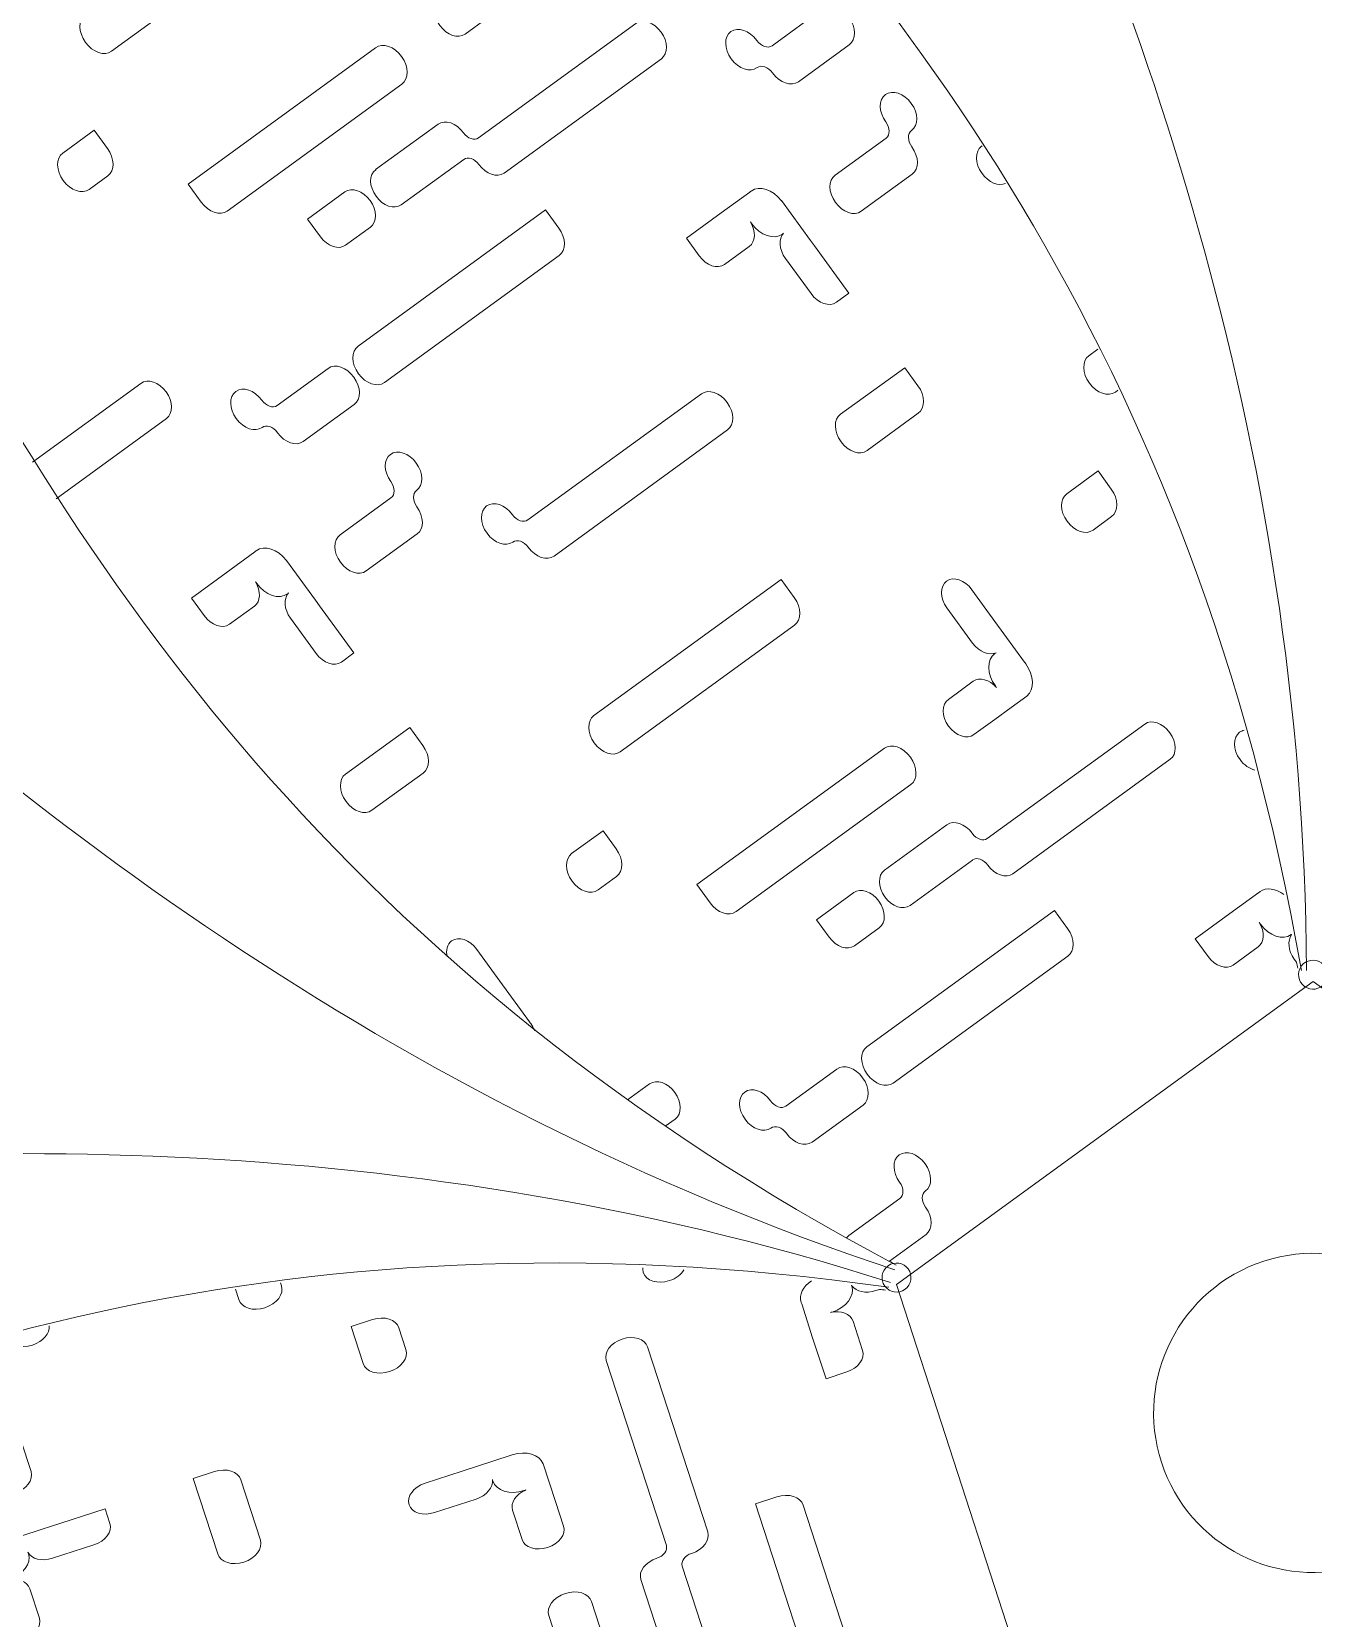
# Model space of a CAD drawing. Header units: inches. Extents: x 70 to 1671, y -1124 to -34.
# Drawn here: x 737.9 to 870.4, y -904.9 to -740.9 of the extents above; entities that cross this region are included whole.
import ezdxf

# ---------------------------------------------------------------- set-up
doc = ezdxf.new("R2010")
doc.units = ezdxf.units.IN
doc.header["$MEASUREMENT"] = 0
doc.layers.add('creasing lines + designs', color=7, linetype='Continuous')
doc.layers.add('red cutouts', color=7, linetype='Continuous')

# ---------------------------------------------------------------- blocks, each defined once
blk = doc.blocks.new('block 29')
at = {"layer": 'creasing lines + designs', "color": 3, "lineweight": 5}
for points, knots in [([(782.6, -735.64), (783.26, -735.16), (784.28, -735.45), (785.01, -736.28), (785.01, -736.28), (785.02, -736.28), (785.02, -736.28), (784.97, -736.23), (784.93, -736.17), (784.89, -736.12), (784, -734.89), (783.98, -733.38), (784.85, -732.75), (784.89, -732.72), (784.93, -732.7), (784.97, -732.68), (784.97, -732.68), (784.97, -732.67), (784.97, -732.67), (784.25, -733.02), (783.21, -732.62), (782.53, -731.68), (782.53, -731.68), (779.89, -728.04), (779.89, -728.04), (779.15, -727.03), (779.13, -725.8), (779.85, -725.28), (780.56, -724.76), (781.72, -725.15), (782.46, -726.17), (782.46, -726.17), (784.84, -729.44), (784.84, -729.44), (784.84, -729.44), (784.84, -729.44), (784.84, -729.44), (784.84, -729.44), (787.89, -733.65), (787.89, -733.65), (787.94, -733.71), (787.99, -733.77), (788.04, -733.83), (788.91, -735.03), (788.95, -736.5), (788.14, -737.15), (788.14, -737.15), (788.15, -737.17), (788.15, -737.17), (788.15, -737.17), (786.54, -738.34), (786.54, -738.34), (786.54, -738.34), (784.84, -739.58), (784.84, -739.58), (784.84, -739.58), (782.67, -741.15), (782.67, -741.15), (781.96, -741.67), (780.8, -741.28), (780.06, -740.26), (779.33, -739.25), (779.31, -738.03), (780.03, -737.51), (780.03, -737.51), (782.6, -735.64), (782.6, -735.64)], [0, 0, 0, 0, 1, 1, 1, 2, 2, 2, 3, 3, 3, 4, 4, 4, 5, 5, 5, 6, 6, 6, 7, 7, 7, 8, 8, 8, 9, 9, 9, 10, 10, 10, 11, 11, 11, 12, 12, 12, 13, 13, 13, 14, 14, 14, 15, 15, 15, 16, 16, 16, 17, 17, 17, 18, 18, 18, 19, 19, 19, 20, 20, 20, 21, 21, 21, 22, 22, 22, 22]), ([(762.73, -725.11), (762.73, -725.11), (764.1, -726.99), (764.1, -726.99), (764.85, -728.03), (764.87, -729.29), (764.13, -729.83), (764.13, -729.83), (746.11, -742.92), (746.11, -742.92), (745.37, -743.46), (744.18, -743.05), (743.42, -742.01), (742.67, -740.97), (742.65, -739.7), (743.39, -739.17), (743.39, -739.17), (762.73, -725.11), (762.73, -725.11)], [0, 0, 0, 0, 1, 1, 1, 2, 2, 2, 3, 3, 3, 4, 4, 4, 5, 5, 5, 6, 6, 6, 6]), ([(802.97, -743.7), (802.97, -743.7), (786.7, -755.52), (786.7, -755.52), (785.99, -756.03), (784.83, -755.64), (784.1, -754.63), (783.66, -754.03), (782.96, -753.79), (782.53, -754.1), (782.53, -754.1), (782.52, -754.1), (782.52, -754.1), (782.52, -754.1), (782.53, -754.1), (782.53, -754.1), (782.53, -754.1), (776.06, -758.8), (776.06, -758.8), (775.35, -759.32), (774.19, -758.92), (773.46, -757.91), (772.73, -756.9), (772.71, -755.68), (773.43, -755.17), (773.43, -755.17), (773.43, -755.16), (773.43, -755.16), (773.43, -755.16), (773.42, -755.16), (773.42, -755.16), (773.42, -755.16), (779.89, -750.46), (779.89, -750.46), (780.6, -749.95), (781.76, -750.34), (782.5, -751.35), (782.94, -751.95), (783.63, -752.19), (784.06, -751.88), (784.06, -751.88), (800.33, -740.06), (800.33, -740.06), (801.04, -739.54), (802.2, -739.93), (802.93, -740.94), (803.67, -741.95), (803.68, -743.18), (802.97, -743.7)], [0, 0, 0, 0, 1, 1, 1, 2, 2, 2, 3, 3, 3, 4, 4, 4, 5, 5, 5, 6, 6, 6, 7, 7, 7, 8, 8, 8, 9, 9, 9, 10, 10, 10, 11, 11, 11, 12, 12, 12, 13, 13, 13, 14, 14, 14, 15, 15, 15, 16, 16, 16, 16]), ([(810.15, -740.9), (810.89, -740.37), (812.07, -740.77), (812.82, -741.8), (813.27, -742.43), (813.99, -742.67), (814.42, -742.35), (814.42, -742.35), (819.69, -738.52), (819.69, -738.52), (820.42, -737.99), (821.6, -738.39), (822.36, -739.43), (823.11, -740.46), (823.12, -741.72), (822.39, -742.25), (822.39, -742.25), (817.13, -746.07), (817.13, -746.07), (816.4, -746.6), (815.21, -746.2), (814.46, -745.17), (814.01, -744.55), (813.3, -744.3), (812.86, -744.62), (812.13, -745.15), (810.94, -744.75), (810.19, -743.72), (809.44, -742.68), (809.42, -741.43), (810.15, -740.9)], [0, 0, 0, 0, 1, 1, 1, 2, 2, 2, 3, 3, 3, 4, 4, 4, 5, 5, 5, 6, 6, 6, 7, 7, 7, 8, 8, 8, 9, 9, 9, 10, 10, 10, 10]), ([(758.08, -759.44), (757.34, -759.97), (756.15, -759.57), (755.39, -758.52), (755.39, -758.52), (754.03, -756.65), (754.03, -756.65), (754.03, -756.65), (773.42, -742.56), (773.42, -742.56), (774.15, -742.03), (775.35, -742.43), (776.11, -743.47), (776.86, -744.52), (776.88, -745.78), (776.14, -746.31), (776.14, -746.31), (758.08, -759.44), (758.08, -759.44)], [0, 0, 0, 0, 1, 1, 1, 2, 2, 2, 3, 3, 3, 4, 4, 4, 5, 5, 5, 6, 6, 6, 6]), ([(820.93, -755.73), (820.93, -755.73), (826.2, -751.91), (826.2, -751.91), (826.63, -751.59), (826.62, -750.84), (826.17, -750.22), (825.42, -749.19), (825.41, -747.93), (826.14, -747.4), (826.87, -746.87), (828.05, -747.27), (828.81, -748.31), (829.56, -749.34), (829.57, -750.59), (828.84, -751.12), (828.4, -751.44), (828.41, -752.2), (828.86, -752.81), (829.62, -753.85), (829.63, -755.1), (828.9, -755.63), (828.9, -755.63), (823.64, -759.46), (823.64, -759.46), (822.91, -759.99), (821.72, -759.59), (820.97, -758.55), (820.22, -757.52), (820.2, -756.26), (820.93, -755.73)], [0, 0, 0, 0, 1, 1, 1, 2, 2, 2, 3, 3, 3, 4, 4, 4, 5, 5, 5, 6, 6, 6, 7, 7, 7, 8, 8, 8, 9, 9, 9, 10, 10, 10, 10]), ([(741.08, -753.45), (741.08, -753.45), (744.33, -751.09), (744.33, -751.09), (744.33, -751.09), (745.69, -752.96), (745.69, -752.96), (746.45, -754.01), (746.46, -755.27), (745.73, -755.8), (745.73, -755.8), (743.81, -757.2), (743.81, -757.2), (743.07, -757.73), (741.88, -757.33), (741.12, -756.29), (740.36, -755.24), (740.35, -753.98), (741.08, -753.45)], [0, 0, 0, 0, 1, 1, 1, 2, 2, 2, 3, 3, 3, 4, 4, 4, 5, 5, 5, 6, 6, 6, 6]), ([(838.56, -756.59), (837.83, -756.91), (836.8, -756.49), (836.12, -755.56), (835.37, -754.52), (835.35, -753.27), (836.08, -752.74), (836.09, -752.73), (836.11, -752.72), (836.12, -752.71)], [0, 0, 0, 0, 1, 1, 1, 2, 2, 2, 3, 3, 3, 3]), ([(772.88, -761.11), (772.88, -761.11), (770.31, -762.97), (770.31, -762.97), (769.6, -763.49), (768.44, -763.1), (767.71, -762.09), (767.71, -762.09), (766.39, -760.27), (766.39, -760.27), (766.39, -760.27), (770.24, -757.47), (770.24, -757.47), (770.96, -756.96), (772.11, -757.35), (772.84, -758.36), (773.58, -759.37), (773.59, -760.59), (772.88, -761.11)], [0, 0, 0, 0, 1, 1, 1, 2, 2, 2, 3, 3, 3, 4, 4, 4, 5, 5, 5, 6, 6, 6, 6]), ([(822.35, -767.93), (822.35, -767.93), (821.06, -768.87), (821.06, -768.87), (820.34, -769.39), (819.18, -768.99), (818.45, -767.98), (818.45, -767.98), (815.8, -764.34), (815.8, -764.34), (815.13, -763.41), (815.06, -762.31), (815.6, -761.73), (815.6, -761.73), (815.6, -761.73), (815.6, -761.73), (815.56, -761.76), (815.53, -761.79), (815.49, -761.82), (814.62, -762.45), (813.19, -761.97), (812.3, -760.74), (812.26, -760.68), (812.22, -760.62), (812.19, -760.57), (812.19, -760.57), (812.18, -760.57), (812.18, -760.57), (812.76, -761.53), (812.72, -762.61), (812.06, -763.09), (812.06, -763.09), (809.49, -764.96), (809.49, -764.96), (808.77, -765.48), (807.61, -765.09), (806.88, -764.07), (806.88, -764.07), (805.55, -762.25), (805.55, -762.25), (805.55, -762.25), (809.15, -759.64), (809.15, -759.64), (809.15, -759.64), (812.13, -757.48), (812.13, -757.48), (812.17, -757.44), (812.21, -757.4), (812.26, -757.37), (813.1, -756.75), (814.48, -757.2), (815.38, -758.37), (815.38, -758.37), (815.39, -758.36), (815.39, -758.36), (815.39, -758.36), (818.38, -762.47), (818.38, -762.47), (818.38, -762.47), (818.8, -763.05), (818.8, -763.05), (818.8, -763.05), (822.35, -767.93), (822.35, -767.93)], [0, 0, 0, 0, 1, 1, 1, 2, 2, 2, 3, 3, 3, 4, 4, 4, 5, 5, 5, 6, 6, 6, 7, 7, 7, 8, 8, 8, 9, 9, 9, 10, 10, 10, 11, 11, 11, 12, 12, 12, 13, 13, 13, 14, 14, 14, 15, 15, 15, 16, 16, 16, 17, 17, 17, 18, 18, 18, 19, 19, 19, 20, 20, 20, 21, 21, 21, 21]), ([(792.39, -764.04), (792.39, -764.04), (774.33, -777.16), (774.33, -777.16), (773.6, -777.7), (772.4, -777.29), (771.64, -776.25), (770.89, -775.21), (770.87, -773.95), (771.61, -773.41), (771.61, -773.41), (791, -759.33), (791, -759.33), (791, -759.33), (792.36, -761.2), (792.36, -761.2), (793.12, -762.24), (793.13, -763.51), (792.39, -764.04)], [0, 0, 0, 0, 1, 1, 1, 2, 2, 2, 3, 3, 3, 4, 4, 4, 5, 5, 5, 6, 6, 6, 6]), ([(850.15, -777.97), (850.15, -777.97), (849.91, -778.15), (849.91, -778.15), (849.17, -778.68), (847.97, -778.28), (847.22, -777.23), (846.46, -776.19), (846.44, -774.93), (847.18, -774.39), (847.18, -774.39), (848.09, -773.73), (848.09, -773.73)], [0, 0, 0, 0, 1, 1, 1, 2, 2, 2, 3, 3, 3, 4, 4, 4, 4]), ([(758.97, -778.09), (759.7, -777.55), (760.89, -777.96), (761.64, -778.99), (762.09, -779.61), (762.8, -779.85), (763.24, -779.54), (763.24, -779.54), (768.5, -775.71), (768.5, -775.71), (769.23, -775.18), (770.42, -775.58), (771.17, -776.62), (771.92, -777.65), (771.94, -778.9), (771.21, -779.43), (771.21, -779.43), (765.94, -783.26), (765.94, -783.26), (765.21, -783.79), (764.03, -783.39), (763.28, -782.35), (762.83, -781.73), (762.11, -781.49), (761.68, -781.81), (760.94, -782.34), (759.76, -781.94), (759.01, -780.9), (758.26, -779.87), (758.24, -778.62), (758.97, -778.09)], [0, 0, 0, 0, 1, 1, 1, 2, 2, 2, 3, 3, 3, 4, 4, 4, 5, 5, 5, 6, 6, 6, 7, 7, 7, 8, 8, 8, 9, 9, 9, 10, 10, 10, 10]), ([(829.53, -780.34), (829.53, -780.34), (824.23, -784.2), (824.23, -784.2), (823.49, -784.73), (822.3, -784.33), (821.54, -783.28), (820.78, -782.24), (820.76, -780.98), (821.5, -780.44), (821.5, -780.44), (828.13, -775.63), (828.13, -775.63), (828.13, -775.63), (829.5, -777.5), (829.5, -777.5), (830.25, -778.55), (830.27, -779.81), (829.53, -780.34)], [0, 0, 0, 0, 1, 1, 1, 2, 2, 2, 3, 3, 3, 4, 4, 4, 5, 5, 5, 6, 6, 6, 6]), ([(737.95, -785.38), (737.95, -785.38), (749.14, -777.25), (749.14, -777.25), (749.86, -776.73), (751.02, -777.12), (751.75, -778.13), (752.48, -779.14), (752.5, -780.36), (751.79, -780.88), (751.79, -780.88), (740.38, -789.17), (740.38, -789.17)], [0, 0, 0, 0, 1, 1, 1, 2, 2, 2, 3, 3, 3, 4, 4, 4, 4]), ([(809.82, -782.06), (809.82, -782.06), (791.87, -795.1), (791.87, -795.1), (791.14, -795.63), (789.96, -795.23), (789.21, -794.19), (788.76, -793.57), (788.04, -793.33), (787.6, -793.65), (786.87, -794.18), (785.69, -793.78), (784.94, -792.74), (784.18, -791.71), (784.17, -790.46), (784.9, -789.92), (785.63, -789.39), (786.82, -789.8), (787.57, -790.83), (788.02, -791.45), (788.73, -791.69), (789.17, -791.37), (789.17, -791.37), (807.11, -778.34), (807.11, -778.34), (807.84, -777.8), (809.03, -778.21), (809.78, -779.24), (810.53, -780.28), (810.55, -781.53), (809.82, -782.06)], [0, 0, 0, 0, 1, 1, 1, 2, 2, 2, 3, 3, 3, 4, 4, 4, 5, 5, 5, 6, 6, 6, 7, 7, 7, 8, 8, 8, 9, 9, 9, 10, 10, 10, 10]), ([(769.75, -792.92), (769.75, -792.92), (775.01, -789.1), (775.01, -789.1), (775.45, -788.78), (775.44, -788.03), (774.99, -787.41), (774.24, -786.37), (774.22, -785.12), (774.95, -784.59), (775.68, -784.06), (776.87, -784.46), (777.62, -785.49), (778.37, -786.53), (778.39, -787.78), (777.66, -788.31), (777.22, -788.63), (777.23, -789.38), (777.68, -790), (778.43, -791.04), (778.45, -792.29), (777.72, -792.82), (777.72, -792.82), (772.45, -796.64), (772.45, -796.64), (771.72, -797.17), (770.54, -796.77), (769.78, -795.74), (769.03, -794.7), (769.02, -793.45), (769.75, -792.92)], [0, 0, 0, 0, 1, 1, 1, 2, 2, 2, 3, 3, 3, 4, 4, 4, 5, 5, 5, 6, 6, 6, 7, 7, 7, 8, 8, 8, 9, 9, 9, 10, 10, 10, 10]), ([(844.88, -788.67), (844.88, -788.67), (848.12, -786.31), (848.12, -786.31), (848.12, -786.31), (849.49, -788.19), (849.49, -788.19), (850.24, -789.23), (850.26, -790.49), (849.52, -791.03), (849.52, -791.03), (847.6, -792.42), (847.6, -792.42), (846.87, -792.96), (845.67, -792.55), (844.92, -791.51), (844.16, -790.47), (844.14, -789.21), (844.88, -788.67)], [0, 0, 0, 0, 1, 1, 1, 2, 2, 2, 3, 3, 3, 4, 4, 4, 5, 5, 5, 6, 6, 6, 6]), ([(755.69, -801.26), (755.69, -801.26), (754.37, -799.44), (754.37, -799.44), (754.37, -799.44), (757.97, -796.83), (757.97, -796.83), (757.97, -796.83), (760.94, -794.66), (760.94, -794.66), (760.98, -794.63), (761.03, -794.59), (761.07, -794.55), (761.92, -793.94), (763.3, -794.39), (764.2, -795.55), (764.2, -795.55), (764.21, -795.55), (764.21, -795.55), (764.21, -795.55), (767.19, -799.65), (767.19, -799.65), (767.19, -799.65), (767.61, -800.23), (767.61, -800.23), (767.61, -800.23), (771.16, -805.12), (771.16, -805.12), (771.16, -805.12), (769.88, -806.06), (769.88, -806.06), (769.16, -806.58), (768, -806.18), (767.26, -805.17), (767.26, -805.17), (764.62, -801.53), (764.62, -801.53), (763.94, -800.6), (763.87, -799.5), (764.41, -798.92), (764.41, -798.92), (764.41, -798.92), (764.41, -798.92), (764.38, -798.95), (764.34, -798.98), (764.31, -799.01), (763.44, -799.64), (762.01, -799.15), (761.12, -797.92), (761.08, -797.87), (761.04, -797.81), (761, -797.76), (761, -797.76), (761, -797.76), (761, -797.76), (761.58, -798.72), (761.54, -799.8), (760.88, -800.28), (760.88, -800.28), (758.3, -802.15), (758.3, -802.15), (757.59, -802.67), (756.43, -802.27), (755.69, -801.26)], [0, 0, 0, 0, 1, 1, 1, 2, 2, 2, 3, 3, 3, 4, 4, 4, 5, 5, 5, 6, 6, 6, 7, 7, 7, 8, 8, 8, 9, 9, 9, 10, 10, 10, 11, 11, 11, 12, 12, 12, 13, 13, 13, 14, 14, 14, 15, 15, 15, 16, 16, 16, 17, 17, 17, 18, 18, 18, 19, 19, 19, 20, 20, 20, 21, 21, 21, 21]), ([(796.03, -814.42), (795.28, -813.38), (795.26, -812.12), (796, -811.58), (796, -811.58), (815.34, -797.52), (815.34, -797.52), (815.34, -797.52), (816.71, -799.4), (816.71, -799.4), (817.47, -800.44), (817.48, -801.7), (816.74, -802.24), (816.74, -802.24), (798.72, -815.33), (798.72, -815.33), (797.98, -815.87), (796.79, -815.46), (796.03, -814.42)], [0, 0, 0, 0, 1, 1, 1, 2, 2, 2, 3, 3, 3, 4, 4, 4, 5, 5, 5, 6, 6, 6, 6]), ([(837.51, -808.53), (836.61, -807.3), (836.59, -805.8), (837.46, -805.16), (837.5, -805.14), (837.54, -805.11), (837.58, -805.09), (837.58, -805.09), (837.58, -805.09), (837.58, -805.09), (836.86, -805.44), (835.82, -805.03), (835.14, -804.1), (835.14, -804.1), (832.5, -800.45), (832.5, -800.45), (831.76, -799.44), (831.74, -798.21), (832.46, -797.69), (833.18, -797.17), (834.34, -797.57), (835.07, -798.58), (835.07, -798.58), (837.45, -801.85), (837.45, -801.85), (837.45, -801.85), (837.45, -801.85), (837.45, -801.85), (837.45, -801.85), (840.5, -806.06), (840.5, -806.06), (840.56, -806.12), (840.6, -806.18), (840.65, -806.25), (841.52, -807.45), (841.56, -808.91), (840.75, -809.57), (840.75, -809.57), (840.76, -809.58), (840.76, -809.58), (840.76, -809.58), (839.15, -810.76), (839.15, -810.76), (839.15, -810.76), (837.45, -811.99), (837.45, -811.99), (837.45, -811.99), (835.28, -813.56), (835.28, -813.56), (834.57, -814.08), (833.41, -813.69), (832.67, -812.68), (831.94, -811.66), (831.92, -810.44), (832.64, -809.92), (832.64, -809.92), (835.21, -808.05), (835.21, -808.05), (835.87, -807.57), (836.89, -807.86), (837.63, -808.69), (837.63, -808.69), (837.63, -808.69), (837.63, -808.69), (837.59, -808.64), (837.54, -808.59), (837.51, -808.53)], [0, 0, 0, 0, 1, 1, 1, 2, 2, 2, 3, 3, 3, 4, 4, 4, 5, 5, 5, 6, 6, 6, 7, 7, 7, 8, 8, 8, 9, 9, 9, 10, 10, 10, 11, 11, 11, 12, 12, 12, 13, 13, 13, 14, 14, 14, 15, 15, 15, 16, 16, 16, 17, 17, 17, 18, 18, 18, 19, 19, 19, 20, 20, 20, 21, 21, 21, 22, 22, 22, 22]), ([(778.35, -817.53), (778.35, -817.53), (773.04, -821.38), (773.04, -821.38), (772.31, -821.92), (771.11, -821.51), (770.36, -820.47), (769.6, -819.43), (769.58, -818.17), (770.32, -817.63), (770.32, -817.63), (776.95, -812.81), (776.95, -812.81), (776.95, -812.81), (778.31, -814.69), (778.31, -814.69), (779.07, -815.73), (779.08, -816.99), (778.35, -817.53)], [0, 0, 0, 0, 1, 1, 1, 2, 2, 2, 3, 3, 3, 4, 4, 4, 5, 5, 5, 6, 6, 6, 6]), ([(855.58, -816.11), (855.58, -816.11), (839.31, -827.93), (839.31, -827.93), (838.6, -828.45), (837.44, -828.05), (836.71, -827.04), (836.27, -826.44), (835.57, -826.2), (835.14, -826.51), (835.14, -826.51), (835.14, -826.51), (835.14, -826.51), (835.14, -826.51), (835.14, -826.52), (835.14, -826.52), (835.14, -826.52), (828.68, -831.21), (828.68, -831.21), (827.96, -831.73), (826.81, -831.34), (826.07, -830.33), (825.34, -829.32), (825.32, -828.1), (826.04, -827.58), (826.04, -827.58), (826.04, -827.58), (826.04, -827.58), (826.04, -827.58), (826.03, -827.57), (826.03, -827.57), (826.03, -827.57), (832.5, -822.88), (832.5, -822.88), (833.21, -822.36), (834.37, -822.75), (835.11, -823.76), (835.55, -824.37), (836.24, -824.6), (836.67, -824.29), (836.67, -824.29), (852.94, -812.47), (852.94, -812.47), (853.65, -811.95), (854.81, -812.35), (855.54, -813.36), (856.28, -814.37), (856.29, -815.59), (855.58, -816.11)], [0, 0, 0, 0, 1, 1, 1, 2, 2, 2, 3, 3, 3, 4, 4, 4, 5, 5, 5, 6, 6, 6, 7, 7, 7, 8, 8, 8, 9, 9, 9, 10, 10, 10, 11, 11, 11, 12, 12, 12, 13, 13, 13, 14, 14, 14, 15, 15, 15, 16, 16, 16, 16]), ([(864.32, -817.22), (863.78, -817.09), (863.22, -816.71), (862.8, -816.13), (862.05, -815.1), (862.03, -813.84), (862.76, -813.31), (862.9, -813.21), (863.05, -813.15), (863.21, -813.11)], [0, 0, 0, 0, 1, 1, 1, 2, 2, 2, 3, 3, 3, 3]), ([(810.69, -831.85), (809.95, -832.38), (808.76, -831.98), (808, -830.94), (808, -830.94), (806.64, -829.06), (806.64, -829.06), (806.64, -829.06), (826.03, -814.97), (826.03, -814.97), (826.76, -814.44), (827.96, -814.84), (828.72, -815.89), (829.47, -816.93), (829.49, -818.19), (828.75, -818.73), (828.75, -818.73), (810.69, -831.85), (810.69, -831.85)], [0, 0, 0, 0, 1, 1, 1, 2, 2, 2, 3, 3, 3, 4, 4, 4, 5, 5, 5, 6, 6, 6, 6]), ([(793.69, -825.86), (793.69, -825.86), (796.94, -823.5), (796.94, -823.5), (796.94, -823.5), (798.3, -825.38), (798.3, -825.38), (799.06, -826.42), (799.08, -827.68), (798.34, -828.22), (798.34, -828.22), (796.42, -829.61), (796.42, -829.61), (795.68, -830.15), (794.49, -829.74), (793.73, -828.7), (792.97, -827.66), (792.96, -826.39), (793.69, -825.86)], [0, 0, 0, 0, 1, 1, 1, 2, 2, 2, 3, 3, 3, 4, 4, 4, 5, 5, 5, 6, 6, 6, 6]), ([(825.46, -830.77), (826.19, -831.78), (826.21, -833), (825.49, -833.52), (825.49, -833.52), (822.92, -835.38), (822.92, -835.38), (822.21, -835.9), (821.05, -835.51), (820.32, -834.5), (820.32, -834.5), (819, -832.69), (819, -832.69), (819, -832.69), (822.85, -829.89), (822.85, -829.89), (823.57, -829.37), (824.72, -829.76), (825.46, -830.77)], [0, 0, 0, 0, 1, 1, 1, 2, 2, 2, 3, 3, 3, 4, 4, 4, 5, 5, 5, 6, 6, 6, 6]), ([(868.76, -837.7), (868.73, -837.49), (868.69, -837.29), (868.65, -837.09), (868.65, -837.09), (868.41, -836.75), (868.41, -836.75), (867.77, -835.87), (867.69, -834.85), (868.13, -834.25), (868.13, -834.23), (868.13, -834.22), (868.13, -834.21), (868.12, -834.22), (868.11, -834.23), (868.1, -834.23), (867.23, -834.86), (865.8, -834.38), (864.91, -833.15), (864.87, -833.09), (864.83, -833.04), (864.8, -832.98), (864.8, -832.98), (864.79, -832.98), (864.79, -832.98), (865.37, -833.94), (865.33, -835.02), (864.67, -835.5), (864.67, -835.5), (862.1, -837.37), (862.1, -837.37), (861.38, -837.89), (860.22, -837.5), (859.49, -836.49), (859.49, -836.49), (858.16, -834.67), (858.16, -834.67), (858.16, -834.67), (861.76, -832.05), (861.76, -832.05), (861.76, -832.05), (864.74, -829.89), (864.74, -829.89), (864.78, -829.85), (864.82, -829.81), (864.87, -829.78), (865.52, -829.3), (866.5, -829.47), (867.32, -830.1)], [0, 0, 0, 0, 1, 1, 1, 2, 2, 2, 3, 3, 3, 4, 4, 4, 5, 5, 5, 6, 6, 6, 7, 7, 7, 8, 8, 8, 9, 9, 9, 10, 10, 10, 11, 11, 11, 12, 12, 12, 13, 13, 13, 14, 14, 14, 15, 15, 15, 16, 16, 16, 16]), ([(845.01, -836.45), (845.01, -836.45), (826.94, -849.58), (826.94, -849.58), (826.21, -850.11), (825.01, -849.71), (824.25, -848.66), (823.5, -847.62), (823.48, -846.36), (824.22, -845.83), (824.22, -845.83), (843.61, -831.74), (843.61, -831.74), (843.61, -831.74), (844.97, -833.61), (844.97, -833.61), (845.73, -834.66), (845.74, -835.92), (845.01, -836.45)], [0, 0, 0, 0, 1, 1, 1, 2, 2, 2, 3, 3, 3, 4, 4, 4, 5, 5, 5, 6, 6, 6, 6]), ([(780.81, -836.54), (780.66, -835.86), (780.81, -835.22), (781.28, -834.88), (781.99, -834.36), (783.15, -834.75), (783.89, -835.77), (783.89, -835.77), (786.26, -839.04), (786.26, -839.04), (786.26, -839.04), (786.26, -839.04), (786.26, -839.04), (786.26, -839.04), (789.32, -843.25), (789.32, -843.25), (789.37, -843.31), (789.42, -843.37), (789.47, -843.43), (789.63, -843.66), (789.77, -843.89), (789.87, -844.13)], [0, 0, 0, 0, 1, 1, 1, 2, 2, 2, 3, 3, 3, 4, 4, 4, 5, 5, 5, 6, 6, 6, 7, 7, 7, 7]), ([(823.82, -851.85), (823.82, -851.85), (818.56, -855.67), (818.56, -855.67), (817.82, -856.2), (816.64, -855.8), (815.89, -854.76), (815.44, -854.15), (814.73, -853.9), (814.29, -854.22), (813.56, -854.75), (812.37, -854.35), (811.62, -853.32), (810.87, -852.28), (810.85, -851.03), (811.58, -850.5), (812.31, -849.97), (813.5, -850.37), (814.25, -851.4), (814.7, -852.03), (815.41, -852.27), (815.85, -851.95), (815.85, -851.95), (821.11, -848.12), (821.11, -848.12), (821.85, -847.59), (823.03, -847.99), (823.78, -849.03), (824.53, -850.06), (824.55, -851.32), (823.82, -851.85)], [0, 0, 0, 0, 1, 1, 1, 2, 2, 2, 3, 3, 3, 4, 4, 4, 5, 5, 5, 6, 6, 6, 7, 7, 7, 8, 8, 8, 9, 9, 9, 10, 10, 10, 10]), ([(799.46, -851.32), (799.46, -851.32), (801.75, -849.66), (801.75, -849.66), (802.47, -849.14), (803.63, -849.53), (804.36, -850.54), (805.09, -851.55), (805.11, -852.78), (804.4, -853.3), (804.4, -853.3), (803.37, -854.04), (803.37, -854.04)], [0, 0, 0, 0, 1, 1, 1, 2, 2, 2, 3, 3, 3, 4, 4, 4, 4]), ([(822.12, -865.57), (822.19, -865.48), (822.27, -865.4), (822.36, -865.33), (822.36, -865.33), (827.62, -861.51), (827.62, -861.51), (828.06, -861.19), (828.05, -860.44), (827.6, -859.82), (826.85, -858.78), (826.83, -857.53), (827.56, -857), (828.3, -856.47), (829.48, -856.87), (830.23, -857.91), (830.99, -858.94), (831, -860.19), (830.27, -860.72), (829.83, -861.04), (829.84, -861.79), (830.29, -862.41), (831.04, -863.45), (831.06, -864.7), (830.33, -865.23), (830.33, -865.23), (826.55, -867.98), (826.55, -867.98), (826.65, -868.03), (826.75, -868.09), (826.86, -868.15)], [0, 0, 0, 0, 1, 1, 1, 2, 2, 2, 3, 3, 3, 4, 4, 4, 5, 5, 5, 6, 6, 6, 7, 7, 7, 8, 8, 8, 9, 9, 9, 10, 10, 10, 10])]:
    blk.add_open_spline(points, degree=3, knots=knots, dxfattribs=at)
blk = doc.blocks.new('block 30')
at = {"layer": 'creasing lines + designs', "color": 3, "lineweight": 5}
for points, knots in [([(805.3, -868.88), (805.01, -869.36), (804.48, -869.77), (803.79, -869.99), (802.58, -870.39), (801.38, -870.01), (801.1, -869.15), (801.05, -869), (801.03, -868.83), (801.05, -868.67)], [0, 0, 0, 0, 1, 1, 1, 2, 2, 2, 3, 3, 3, 3]), ([(763.59, -870.23), (763.59, -870.23), (763.68, -870.52), (763.68, -870.52), (763.96, -871.38), (763.21, -872.39), (761.98, -872.79), (760.76, -873.19), (759.55, -872.82), (759.27, -871.95), (759.27, -871.95), (758.92, -870.88), (758.92, -870.88)], [0, 0, 0, 0, 1, 1, 1, 2, 2, 2, 3, 3, 3, 4, 4, 4, 4]), ([(826.15, -870.98), (825.94, -870.95), (825.74, -870.93), (825.53, -870.9), (825.53, -870.9), (825.14, -871.03), (825.14, -871.03), (824.11, -871.36), (823.1, -871.13), (822.67, -870.52), (822.66, -870.51), (822.65, -870.51), (822.63, -870.51), (822.64, -870.52), (822.64, -870.53), (822.65, -870.54), (822.98, -871.57), (822.08, -872.77), (820.63, -873.24), (820.57, -873.26), (820.5, -873.28), (820.44, -873.3), (820.44, -873.3), (820.44, -873.3), (820.44, -873.3), (821.53, -873.05), (822.54, -873.42), (822.8, -874.2), (822.8, -874.2), (823.78, -877.22), (823.78, -877.22), (824.05, -878.06), (823.32, -879.05), (822.13, -879.43), (822.13, -879.43), (819.99, -880.13), (819.99, -880.13), (819.99, -880.13), (818.61, -875.9), (818.61, -875.9), (818.61, -875.9), (817.48, -872.4), (817.48, -872.4), (817.45, -872.35), (817.43, -872.3), (817.41, -872.24), (817.16, -871.47), (817.62, -870.6), (818.48, -870.01)], [0, 0, 0, 0, 1, 1, 1, 2, 2, 2, 3, 3, 3, 4, 4, 4, 5, 5, 5, 6, 6, 6, 7, 7, 7, 8, 8, 8, 9, 9, 9, 10, 10, 10, 11, 11, 11, 12, 12, 12, 13, 13, 13, 14, 14, 14, 15, 15, 15, 16, 16, 16, 16]), ([(772.14, -878.55), (772.14, -878.55), (770.9, -874.74), (770.9, -874.74), (770.9, -874.74), (773.11, -874.02), (773.11, -874.02), (774.33, -873.62), (775.54, -874), (775.82, -874.86), (775.82, -874.86), (776.55, -877.12), (776.55, -877.12), (776.83, -877.99), (776.08, -879), (774.85, -879.39), (773.63, -879.79), (772.42, -879.42), (772.14, -878.55)], [0, 0, 0, 0, 1, 1, 1, 2, 2, 2, 3, 3, 3, 4, 4, 4, 5, 5, 5, 6, 6, 6, 6]), ([(739.67, -874.65), (739.75, -875.44), (739.04, -876.29), (737.94, -876.65), (736.72, -877.04), (735.53, -876.67), (735.25, -875.81), (735.24, -875.8), (735.24, -875.78), (735.24, -875.77)], [0, 0, 0, 0, 1, 1, 1, 2, 2, 2, 3, 3, 3, 3]), ([(801.54, -876.85), (801.54, -876.85), (807.76, -895.97), (807.76, -895.97), (808.03, -896.81), (807.3, -897.8), (806.11, -898.18), (805.4, -898.41), (804.96, -899), (805.12, -899.5), (805.12, -899.5), (805.12, -899.51), (805.12, -899.51), (805.12, -899.51), (805.12, -899.51), (805.12, -899.51), (805.12, -899.51), (807.59, -907.11), (807.59, -907.11), (807.86, -907.95), (807.13, -908.92), (805.94, -909.31), (804.76, -909.69), (803.59, -909.33), (803.32, -908.49), (803.32, -908.49), (803.32, -908.49), (803.32, -908.49), (803.32, -908.49), (803.32, -908.49), (803.32, -908.49), (803.32, -908.49), (800.85, -900.89), (800.85, -900.89), (800.57, -900.05), (801.31, -899.07), (802.49, -898.69), (803.21, -898.46), (803.64, -897.87), (803.48, -897.36), (803.48, -897.36), (797.27, -878.24), (797.27, -878.24), (796.99, -877.4), (797.73, -876.42), (798.91, -876.03), (800.1, -875.65), (801.27, -876.01), (801.54, -876.85)], [0, 0, 0, 0, 1, 1, 1, 2, 2, 2, 3, 3, 3, 4, 4, 4, 5, 5, 5, 6, 6, 6, 7, 7, 7, 8, 8, 8, 9, 9, 9, 10, 10, 10, 11, 11, 11, 12, 12, 12, 13, 13, 13, 14, 14, 14, 15, 15, 15, 16, 16, 16, 16]), ([(733.41, -891.15), (733.41, -891.15), (731.4, -884.96), (731.4, -884.96), (731.24, -884.45), (730.52, -884.22), (729.79, -884.46), (728.57, -884.85), (727.38, -884.48), (727.1, -883.62), (726.82, -882.76), (727.57, -881.76), (728.78, -881.36), (730, -880.97), (731.2, -881.34), (731.48, -882.2), (731.64, -882.72), (732.36, -882.94), (733.09, -882.7), (734.31, -882.31), (735.5, -882.68), (735.78, -883.54), (735.78, -883.54), (737.79, -889.73), (737.79, -889.73), (738.07, -890.58), (737.32, -891.59), (736.11, -891.98), (734.89, -892.38), (733.69, -892.01), (733.41, -891.15)], [0, 0, 0, 0, 1, 1, 1, 2, 2, 2, 3, 3, 3, 4, 4, 4, 5, 5, 5, 6, 6, 6, 7, 7, 7, 8, 8, 8, 9, 9, 9, 10, 10, 10, 10]), ([(788.75, -891.7), (787.31, -892.17), (785.87, -891.72), (785.53, -890.7), (785.52, -890.66), (785.51, -890.61), (785.5, -890.56), (785.5, -890.56), (785.5, -890.56), (785.5, -890.56), (785.61, -891.36), (784.9, -892.22), (783.8, -892.58), (783.8, -892.58), (779.52, -893.97), (779.52, -893.97), (778.33, -894.35), (777.16, -893.99), (776.88, -893.15), (776.61, -892.31), (777.34, -891.33), (778.53, -890.94), (778.53, -890.94), (782.38, -889.69), (782.38, -889.69), (782.38, -889.69), (782.38, -889.69), (782.38, -889.69), (782.38, -889.69), (787.33, -888.08), (787.33, -888.08), (787.4, -888.06), (787.47, -888.03), (787.55, -888), (788.96, -887.54), (790.36, -887.96), (790.74, -888.93), (790.74, -888.93), (790.76, -888.93), (790.76, -888.93), (790.76, -888.93), (791.37, -890.83), (791.37, -890.83), (791.37, -890.83), (792.02, -892.82), (792.02, -892.82), (792.02, -892.82), (792.85, -895.37), (792.85, -895.37), (793.12, -896.21), (792.39, -897.19), (791.2, -897.58), (790.01, -897.96), (788.84, -897.6), (788.57, -896.76), (788.57, -896.76), (787.58, -893.73), (787.58, -893.73), (787.33, -892.96), (787.92, -892.08), (788.94, -891.64), (788.94, -891.64), (788.94, -891.63), (788.94, -891.63), (788.88, -891.66), (788.81, -891.68), (788.75, -891.7)], [0, 0, 0, 0, 1, 1, 1, 2, 2, 2, 3, 3, 3, 4, 4, 4, 5, 5, 5, 6, 6, 6, 7, 7, 7, 8, 8, 8, 9, 9, 9, 10, 10, 10, 11, 11, 11, 12, 12, 12, 13, 13, 13, 14, 14, 14, 15, 15, 15, 16, 16, 16, 17, 17, 17, 18, 18, 18, 19, 19, 19, 20, 20, 20, 21, 21, 21, 22, 22, 22, 22]), ([(759.48, -890.57), (759.48, -890.57), (761.5, -896.81), (761.5, -896.81), (761.78, -897.68), (761.03, -898.69), (759.8, -899.08), (758.58, -899.48), (757.37, -899.11), (757.09, -898.24), (757.09, -898.24), (754.56, -890.45), (754.56, -890.45), (754.56, -890.45), (756.76, -889.73), (756.76, -889.73), (757.99, -889.33), (759.2, -889.71), (759.48, -890.57)], [0, 0, 0, 0, 1, 1, 1, 2, 2, 2, 3, 3, 3, 4, 4, 4, 5, 5, 5, 6, 6, 6, 6]), ([(817.62, -893.2), (817.62, -893.2), (824.52, -914.43), (824.52, -914.43), (824.8, -915.3), (824.05, -916.31), (822.82, -916.7), (821.6, -917.1), (820.39, -916.73), (820.11, -915.86), (820.11, -915.86), (812.71, -893.07), (812.71, -893.07), (812.71, -893.07), (814.91, -892.35), (814.91, -892.35), (816.14, -891.95), (817.34, -892.33), (817.62, -893.2)], [0, 0, 0, 0, 1, 1, 1, 2, 2, 2, 3, 3, 3, 4, 4, 4, 5, 5, 5, 6, 6, 6, 6]), ([(745.45, -893.57), (745.45, -893.57), (745.95, -895.09), (745.95, -895.09), (746.22, -895.93), (745.48, -896.91), (744.3, -897.3), (744.3, -897.3), (740.01, -898.69), (740.01, -898.69), (738.92, -899.04), (737.85, -898.77), (737.47, -898.07), (737.47, -898.07), (737.47, -898.07), (737.47, -898.07), (737.49, -898.12), (737.51, -898.16), (737.52, -898.2), (737.85, -899.22), (736.95, -900.43), (735.51, -900.9), (735.44, -900.92), (735.38, -900.94), (735.31, -900.96), (735.31, -900.96), (735.31, -900.96), (735.31, -900.96), (736.4, -900.71), (737.42, -901.08), (737.67, -901.86), (737.67, -901.86), (738.65, -904.88), (738.65, -904.88), (738.93, -905.72), (738.19, -906.71), (737, -907.09), (737, -907.09), (734.86, -907.79), (734.86, -907.79), (734.86, -907.79), (733.49, -903.56), (733.49, -903.56), (733.49, -903.56), (732.35, -900.06), (732.35, -900.06), (732.33, -900.01), (732.31, -899.96), (732.29, -899.9), (731.96, -898.91), (732.82, -897.73), (734.2, -897.24), (734.2, -897.24), (734.2, -897.23), (734.2, -897.23), (734.2, -897.23), (739.03, -895.66), (739.03, -895.66), (739.03, -895.66), (739.71, -895.44), (739.71, -895.44), (739.71, -895.44), (745.45, -893.57), (745.45, -893.57)], [0, 0, 0, 0, 1, 1, 1, 2, 2, 2, 3, 3, 3, 4, 4, 4, 5, 5, 5, 6, 6, 6, 7, 7, 7, 8, 8, 8, 9, 9, 9, 10, 10, 10, 11, 11, 11, 12, 12, 12, 13, 13, 13, 14, 14, 14, 15, 15, 15, 16, 16, 16, 17, 17, 17, 18, 18, 18, 19, 19, 19, 20, 20, 20, 21, 21, 21, 21]), ([(802.64, -924.41), (802.92, -925.27), (802.17, -926.29), (800.94, -926.68), (800.94, -926.68), (798.74, -927.4), (798.74, -927.4), (798.74, -927.4), (791.33, -904.61), (791.33, -904.61), (791.05, -903.74), (791.8, -902.73), (793.03, -902.33), (794.25, -901.93), (795.46, -902.31), (795.74, -903.17), (795.74, -903.17), (802.64, -924.41), (802.64, -924.41)], [0, 0, 0, 0, 1, 1, 1, 2, 2, 2, 3, 3, 3, 4, 4, 4, 5, 5, 5, 6, 6, 6, 6])]:
    blk.add_open_spline(points, degree=3, knots=knots, dxfattribs=at)

msp = doc.modelspace()

# ---------------------------------------------------------------- linework, layer by layer
at = {"layer": 'creasing lines + designs', "color": 3, "lineweight": 5}
msp.add_lwpolyline([(827.27, -870.38), (870.36, -839.08), (913.44, -870.38), (896.98, -921.03), (843.73, -921.03), (827.27, -870.38)], dxfattribs=at)
for points in [[(869.67, -837.95), (869.44, -783.17), (851.78, -734.42), (834.84, -700.23)], [(869.15, -837.94), (858.1, -774.75), (827.94, -735.51), (794.55, -702.73)], [(721.71, -755.64), (742.57, -797.53), (770.56, -838.35), (827.24, -868.38)], [(827.09, -868.88), (775.06, -851.74), (734.16, -819.87), (706.88, -793.19)], [(826.67, -870.19), (774.5, -853.48), (722.68, -855.21), (684.92, -860.75)], [(826.49, -870.68), (762.98, -861.66), (716.34, -878.22), (674.85, -899.84)]]:
    msp.add_open_spline(points, degree=3, dxfattribs=at)
at = {"layer": 'red cutouts', "color": 1, "lineweight": 5}
for points, knots in [([(633.65, -922.96), (633.65, -922.96), (633.6, -922.17), (633.6, -922.17), (634.19, -931.35), (636.54, -941.72), (641.07, -955.89), (641.07, -955.89), (641.77, -957.92), (641.77, -957.92), (641.77, -957.92), (642.4, -959.97), (642.4, -959.97), (646.92, -973.68), (651.01, -983.3), (655.74, -990.97), (664, -1004.35), (674.21, -1011.78), (692.09, -1024.65), (693.57, -1025.72), (695.11, -1026.82), (696.7, -1027.97), (696.7, -1027.97), (696.7, -1027.97), (696.7, -1027.97), (696.7, -1027.97), (696.7, -1027.97), (696.7, -1027.97), (696.7, -1027.97), (716.92, -1094.89), (716.92, -1094.89), (716.92, -1094.89), (786.77, -1093.42), (786.77, -1093.42), (786.77, -1093.42), (786.77, -1093.42), (786.77, -1093.42), (786.77, -1093.42), (786.77, -1093.42), (786.77, -1093.42), (788.35, -1094.57), (789.88, -1095.69), (791.35, -1096.77), (809.12, -1109.81), (819.34, -1117.22), (834.61, -1120.94), (843.37, -1123.07), (853.78, -1123.99), (868.22, -1124.05), (868.22, -1124.05), (870.37, -1124.02), (870.37, -1124.02), (870.37, -1124.02), (872.51, -1124.05), (872.51, -1124.05), (886.95, -1123.99), (897.36, -1123.07), (906.12, -1120.94), (921.39, -1117.22), (931.61, -1109.81), (949.38, -1096.77), (950.85, -1095.69), (952.38, -1094.57), (953.96, -1093.42), (953.96, -1093.42), (953.96, -1093.42), (953.96, -1093.42), (953.96, -1093.42), (953.94, -1093.43), (953.94, -1093.43), (953.94, -1093.43), (1023.82, -1094.89), (1023.82, -1094.89), (1023.82, -1094.89), (1044.01, -1028), (1044.01, -1028), (1044.01, -1028), (1043.98, -1028.03), (1043.98, -1028.03), (1043.98, -1028.03), (1043.98, -1028.03), (1043.98, -1028.03), (1045.58, -1026.88), (1047.11, -1025.77), (1048.59, -1024.71), (1066.48, -1011.84), (1076.7, -1004.41), (1084.96, -991.04), (1089.69, -983.37), (1093.78, -973.75), (1098.31, -960.04), (1098.31, -960.04), (1098.94, -957.99), (1098.94, -957.99), (1098.94, -957.99), (1099.63, -955.96), (1099.63, -955.96), (1104.04, -942.21), (1106.39, -932.02), (1107.07, -923.04), (1108.25, -907.36), (1104.36, -895.35), (1097.46, -874.42), (1096.89, -872.69), (1096.3, -870.89), (1095.68, -869.03), (1095.68, -869.03), (1095.68, -869.03), (1095.68, -869.03), (1095.68, -869.03), (1118.64, -803.01), (1118.64, -803.01), (1118.64, -803.01), (1061.36, -763.24), (1061.36, -763.24), (1061.36, -763.24), (1061.36, -763.24), (1061.36, -763.24), (1060.76, -761.37), (1060.19, -759.57), (1059.63, -757.83), (1052.93, -736.84), (1049.03, -724.83), (1038.87, -712.83), (1033.04, -705.96), (1025.16, -699.09), (1013.52, -690.54), (1013.52, -690.54), (1011.77, -689.31), (1011.77, -689.31), (1011.77, -689.31), (1010.05, -688.02), (1010.05, -688.02), (998.34, -679.58), (989.38, -674.19), (981.05, -670.77), (966.51, -664.79), (953.88, -664.77), (931.85, -664.86), (930.02, -664.86), (928.13, -664.87), (926.17, -664.88), (926.17, -664.88), (926.17, -664.88), (926.17, -664.88), (926.17, -664.88), (870.45, -622.62), (870.45, -622.62), (870.45, -622.62), (814.72, -664.84), (814.72, -664.84), (814.72, -664.84), (814.72, -664.84), (814.72, -664.84), (814.72, -664.84), (814.72, -664.84), (814.72, -664.84), (812.76, -664.83), (810.86, -664.82), (809.04, -664.81), (787, -664.71), (774.38, -664.72), (759.83, -670.69), (751.5, -674.11), (742.54, -679.49), (730.81, -687.92), (730.81, -687.92), (729.1, -689.21), (729.1, -689.21), (729.1, -689.21), (727.34, -690.44), (727.34, -690.44), (715.7, -698.99), (707.81, -705.85), (701.98, -712.71), (691.81, -724.7), (687.9, -736.71), (681.18, -757.7), (680.63, -759.44), (680.05, -761.24), (679.45, -763.11), (679.45, -763.11), (679.45, -763.11), (679.45, -763.11), (679.45, -763.11), (679.47, -763.08), (679.47, -763.08), (679.47, -763.08), (622.08, -802.98), (622.08, -802.98), (622.08, -802.98), (645.06, -868.97), (645.06, -868.97), (645.06, -868.97), (645.05, -868.95), (645.05, -868.95), (645.05, -868.95), (645.05, -868.95), (645.05, -868.95), (644.44, -870.82), (643.84, -872.61), (643.27, -874.35), (636.48, -894.92), (632.6, -906.88), (633.6, -922.17)], [0, 0, 0, 0, 1, 1, 1, 2, 2, 2, 3, 3, 3, 4, 4, 4, 5, 5, 5, 6, 6, 6, 7, 7, 7, 8, 8, 8, 9, 9, 9, 10, 10, 10, 11, 11, 11, 12, 12, 12, 13, 13, 13, 14, 14, 14, 15, 15, 15, 16, 16, 16, 17, 17, 17, 18, 18, 18, 19, 19, 19, 20, 20, 20, 21, 21, 21, 22, 22, 22, 23, 23, 23, 24, 24, 24, 25, 25, 25, 26, 26, 26, 27, 27, 27, 28, 28, 28, 29, 29, 29, 30, 30, 30, 31, 31, 31, 32, 32, 32, 33, 33, 33, 34, 34, 34, 35, 35, 35, 36, 36, 36, 37, 37, 37, 38, 38, 38, 39, 39, 39, 40, 40, 40, 41, 41, 41, 42, 42, 42, 43, 43, 43, 44, 44, 44, 45, 45, 45, 46, 46, 46, 47, 47, 47, 48, 48, 48, 49, 49, 49, 50, 50, 50, 51, 51, 51, 52, 52, 52, 53, 53, 53, 54, 54, 54, 55, 55, 55, 56, 56, 56, 57, 57, 57, 58, 58, 58, 59, 59, 59, 60, 60, 60, 61, 61, 61, 62, 62, 62, 63, 63, 63, 64, 64, 64, 65, 65, 65, 66, 66, 66, 67, 67, 67, 68, 68, 68, 68]), ([(871.56, -839.25), (871.07, -839.92), (870.14, -840.07), (869.47, -839.59), (868.8, -839.1), (868.65, -838.16), (869.13, -837.49), (869.62, -836.82), (870.56, -836.67), (871.23, -837.16), (871.9, -837.64), (872.05, -838.58), (871.56, -839.25)], [0, 0, 0, 0, 1, 1, 1, 2, 2, 2, 3, 3, 3, 4, 4, 4, 4]), ([(875.46, -899.36), (866.8, -902.17), (857.49, -897.43), (854.68, -888.77), (851.86, -880.1), (856.6, -870.8), (865.27, -867.98), (873.93, -865.17), (883.24, -869.91), (886.05, -878.57), (888.87, -887.24), (884.13, -896.54), (875.46, -899.36)], [0, 0, 0, 0, 1, 1, 1, 2, 2, 2, 3, 3, 3, 4, 4, 4, 4]), ([(828.49, -868.79), (828.98, -869.46), (828.83, -870.4), (828.16, -870.89), (827.49, -871.38), (826.56, -871.23), (826.07, -870.56), (825.58, -869.89), (825.73, -868.95), (826.4, -868.46), (827.07, -867.97), (828.01, -868.12), (828.49, -868.79)], [0, 0, 0, 0, 1, 1, 1, 2, 2, 2, 3, 3, 3, 4, 4, 4, 4])]:
    msp.add_open_spline(points, degree=3, knots=knots, dxfattribs=at)

# ---------------------------------------------------------------- block references
at = {"layer": 'creasing lines + designs'}
for name in ['block 29', 'block 30']:
    msp.add_blockref(name, (0, 0), dxfattribs=at)

doc.saveas('drawing.dxf')
